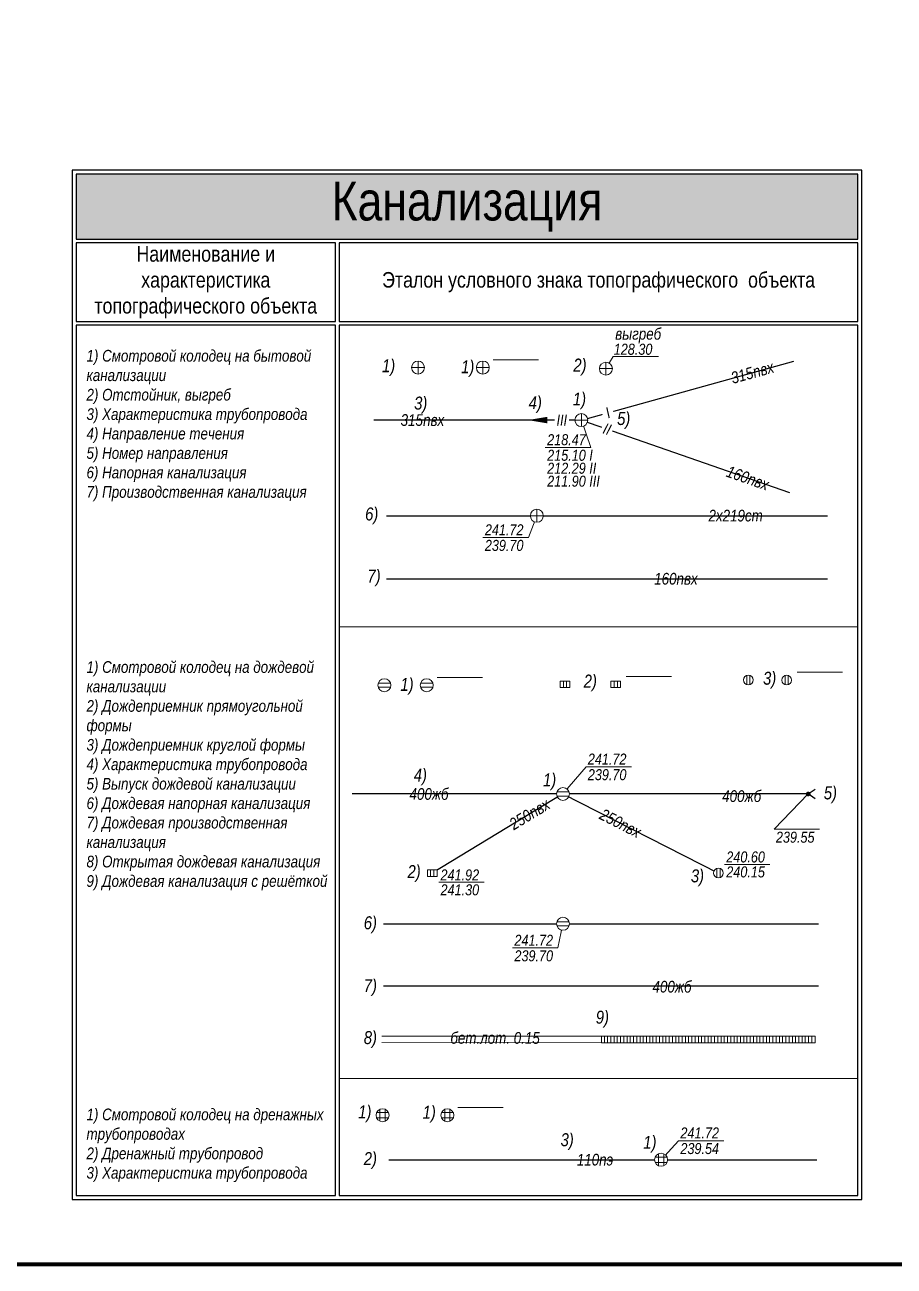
# Model space of a CAD drawing. Header units: metres. Extents: x -331 to 695, y -18 to 691.
# Drawn here: x 61.1 to 128.2, y 306.4 to 402.1 of the extents above; entities that cross this region are included whole.
import ezdxf
from ezdxf.enums import TextEntityAlignment as Align
from ezdxf.lldxf.tags import DXFTag

# ---------------------------------------------------------------- set-up
doc = ezdxf.new("R2010")
doc.units = ezdxf.units.M
doc.linetypes.add('СП_Граница маскировки', pattern=[3, 0, -3])
for name, color, linetype, lineweight, true_color in [('05 Бытовая канализация', 7, 'Continuous', 30, 0x7f1f00), ('06 Ливневая канализация', 7, 'Continuous', 30, 0xa55200), ('07 Дренаж', 7, 'Continuous', 30, 0x7f5f00)]:
    doc.layers.add(name, color=color, linetype=linetype, lineweight=lineweight, true_color=true_color)
doc.styles.add('СП_Д', font='ARIALNI.TTF')
doc.styles.add('СП_Р', font='ARIALN.TTF')
tags = doc.linetypes.add('СП_4.4.1.2', pattern='A,8,-2,3,-1,["К",СП_Д,S=1.8,R=0,X=-0.7,Y=-0.9],-1,3,-2,8,-2', length=30).pattern_tags.tags
tags[10] = DXFTag(74, 10)
tags = doc.linetypes.add('СП_4.4.2', pattern='A,8,-2,2.9,-1.6,["Кн",СП_Д,S=1.8,R=0,X=-1.3,Y=-0.9],-1.6,2.9,-2', length=21).pattern_tags.tags
tags[10] = DXFTag(74, 10)
tags = doc.linetypes.add('СП_4.4.3', pattern='A,8,-2,3,-2.4,["Кпр",СП_Д,S=1.8,R=0,X=-2.2,Y=-0.9],-1.6,3,-2', length=22).pattern_tags.tags
tags[10] = DXFTag(74, 10)
tags = doc.linetypes.add('СП_4.4.4.2', pattern='A,8,-2,3,-1,["Л",СП_Д,S=1.8,R=0,X=-0.7,Y=-0.9],-1,3,-2,8,-2,8,-2', length=40).pattern_tags.tags
tags[10] = DXFTag(74, 10)
tags = doc.linetypes.add('СП_4.4.5', pattern='A,8,-2,2.9,-1.6,["Лн",СП_Д,S=1.8,R=0,X=-1.3,Y=-0.9],-1.6,2.9,-2', length=21).pattern_tags.tags
tags[10] = DXFTag(74, 10)
tags = doc.linetypes.add('СП_4.4.6', pattern='A,8,-2,3,-2.2,["Лпр",СП_Д,S=1.8,R=0,X=-2.2,Y=-0.9],-1.8,3,-2', length=22).pattern_tags.tags
tags[10] = DXFTag(74, 10)
tags = doc.linetypes.add('СП_4.4.7.2', pattern='A,8,-2,2.9,-1.6,["Др",СП_Д,S=1.8,R=0,X=-1.3,Y=-0.9],-1.6,2.9,-2,8,-2', length=31).pattern_tags.tags
tags[10] = DXFTag(74, 10)

# ---------------------------------------------------------------- blocks, each defined once
blk = doc.blocks.new('*U460')
at = {"linetype": 'Continuous', "lineweight": -2}
blk.add_lwpolyline([(-3, 0, 0, 1, 0), (0, 0, 1.6, 1.6, 0)], format="xyseb", dxfattribs=at)
blk = doc.blocks.new('*U259')
at = {"linetype": 'Continuous'}
blk.add_lwpolyline([(1.06, -0.75), (0, 0), (1.06, 0.75)], dxfattribs=at)
blk = doc.blocks.new('*U727')
at = {"color": 0, "linetype": 'Continuous', "lineweight": 15, "style": 'СП_Д'}
blk.add_attdef('d-_001', (-3.46, -0.89), '', height=1.8, dxfattribs=at)
blk = doc.blocks.new('СП_4.1.2.2')
at = {"color": 0, "linetype": 'СП_Граница маскировки', "lineweight": 0, "ltscale": 10}
blk.add_wipeout([(0, -1), (0.5, -0.87), (0.87, -0.5), (1, 0), (0.87, 0.5), (0.5, 0.87), (0, 1), (-0.5, 0.87), (-0.87, 0.5), (-1, 0), (-0.87, -0.5), (-0.5, -0.87)], dxfattribs=at)
at = {"color": 0, "linetype": 'Continuous', "lineweight": -2}
for p, q in [((-1, 0), (1, 0)), ((0, -1), (0, 1))]:
    blk.add_line(p, q, dxfattribs=at)
blk.add_circle((0, 0), 1, dxfattribs=at)
blk = doc.blocks.new('*U731')
at = {"color": 0, "linetype": 'Continuous', "lineweight": -2}
blk.add_line((1.6, 1.2), (8.6, 1.2), dxfattribs=at)
at = {"color": 0, "linetype": 'Continuous', "lineweight": 15, "style": 'СП_Д'}
for tag, p in [('Z', (2, 3.25)), ('Z1', (2, 0.85)), ('Z2', (2, -1.15)), ('Z3', (2, -3.15)), ('Z4', (2, -5.15))]:
    blk.add_attdef(tag, text='', height=1.7, dxfattribs=at).set_placement(p, align=Align.TOP_LEFT)
at = {"color": 0, "linetype": 'Continuous', "lineweight": -2}
blk.add_blockref('СП_4.1.2.2', (0, 0), dxfattribs=at)
blk = doc.blocks.new('СП_4.1.2.3')
at = {"color": 0, "linetype": 'СП_Граница маскировки', "lineweight": 0, "ltscale": 10}
blk.add_wipeout([(0, -1), (0.5, -0.87), (0.87, -0.5), (1, 0), (0.87, 0.5), (0.5, 0.87), (0, 1), (-0.5, 0.87), (-0.87, 0.5), (-1, 0), (-0.87, -0.5), (-0.5, -0.87)], dxfattribs=at)
at = {"color": 0, "linetype": 'Continuous', "lineweight": -2}
for p, q in [((-0.95, 0.32), (0.95, 0.32)), ((-0.95, -0.32), (0.95, -0.32))]:
    blk.add_line(p, q, dxfattribs=at)
blk.add_circle((0, 0), 1, dxfattribs=at)
blk = doc.blocks.new('*U738')
at = {"color": 0, "linetype": 'Continuous', "lineweight": 15}
blk.add_line((1.6, 1.2), (8.6, 1.2), dxfattribs=at)
at = {"color": 0, "linetype": 'Continuous', "lineweight": 15, "style": 'СП_Д'}
for tag, p in [('Z', (2, 3.25)), ('Z1', (2, 0.85)), ('Z2', (2, -1.15)), ('Z3', (2, -3.15)), ('Z4', (2, -5.15))]:
    blk.add_attdef(tag, text='', height=1.7, dxfattribs=at).set_placement(p, align=Align.TOP_LEFT)
at = {"color": 0, "linetype": 'Continuous', "lineweight": -2}
blk.add_blockref('СП_4.1.2.3', (0, 0), dxfattribs=at)
blk = doc.blocks.new('СП_4.2.2')
at = {"color": 0, "linetype": 'СП_Граница маскировки', "lineweight": 0, "ltscale": 10}
blk.add_wipeout([(0, -0.75), (0.37, -0.65), (0.65, -0.38), (0.75, 0), (0.65, 0.37), (0.37, 0.65), (0, 0.75), (-0.38, 0.65), (-0.65, 0.37), (-0.75, 0), (-0.65, -0.38), (-0.38, -0.65)], dxfattribs=at)
at = {"color": 0, "linetype": 'Continuous', "lineweight": -2}
for points in [[(-0.25, -0.71), (-0.25, 0.71)], [(0.25, -0.71), (0.25, 0.71)]]:
    blk.add_lwpolyline(points, dxfattribs=at)
blk.add_circle((0, 0), 0.75, dxfattribs=at)
blk = doc.blocks.new('*U742')
at = {"color": 0, "linetype": 'Continuous', "lineweight": 15}
blk.add_line((1.6, 1.2), (8.6, 1.2), dxfattribs=at)
at = {"color": 0, "linetype": 'Continuous', "lineweight": 15, "style": 'СП_Д'}
for tag, p in [('Z', (2, 3.2)), ('Z1', (2, 0.9))]:
    blk.add_attdef(tag, text='', height=1.7, dxfattribs=at).set_placement(p, align=Align.TOP_LEFT)
at = {"color": 0, "linetype": 'Continuous', "lineweight": -2, "ltscale": 0.5}
blk.add_blockref('СП_4.2.2', (0, 0), dxfattribs=at)
blk = doc.blocks.new('СП_4.1.2.4')
at = {"color": 0, "linetype": 'СП_Граница маскировки', "lineweight": 0, "ltscale": 10}
blk.add_wipeout([(0, -1), (0.5, -0.87), (0.87, -0.5), (1, 0), (0.87, 0.5), (0.5, 0.87), (0, 1), (-0.5, 0.87), (-0.87, 0.5), (-1, 0), (-0.87, -0.5), (-0.5, -0.87)], dxfattribs=at)
at = {"color": 0, "linetype": 'Continuous', "lineweight": -2}
for points in [[(-0.92, 0.4), (0.92, 0.4)], [(-0.4, 0.92), (-0.4, -0.92)], [(0.4, 0.92), (0.4, -0.92)], [(-0.92, -0.4), (0.92, -0.4)]]:
    blk.add_lwpolyline(points, dxfattribs=at)
blk.add_circle((0, 0), 1, dxfattribs=at)
blk = doc.blocks.new('*U735')
at = {"color": 0, "linetype": 'Continuous', "lineweight": 15}
blk.add_line((1.6, 1.2), (8.6, 1.2), dxfattribs=at)
at = {"color": 0, "linetype": 'Continuous', "lineweight": 15, "style": 'СП_Д'}
for tag, p in [('Z', (2, 3.25)), ('Z1', (2, 0.85)), ('Z2', (2, -1.15)), ('Z3', (2, -3.15)), ('Z4', (2, -5.15))]:
    blk.add_attdef(tag, text='', height=1.7, dxfattribs=at).set_placement(p, align=Align.TOP_LEFT)
at = {"color": 0, "linetype": 'Continuous', "lineweight": -2}
blk.add_blockref('СП_4.1.2.4', (0, 0), dxfattribs=at)
blk = doc.blocks.new('СП_Точка')
at = {"linetype": 'Continuous', "lineweight": -2}
h = blk.add_hatch(color=0, dxfattribs=at)
h.dxf.hatch_style = 1
h.paths.add_polyline_path([(-0.15, 0, 1), (0.15, 0, 1)])
at = {"color": 0, "linetype": 'Continuous', "lineweight": 0}
blk.add_circle((0, 0), 0.15, dxfattribs=at)
blk = doc.blocks.new('*U745')
at = {"color": 7, "linetype": 'Continuous', "lineweight": 15}
for p, q in [((0, 0), (-5.26, -5.41)), ((-5.26, -5.41), (1.74, -5.41))]:
    blk.add_line(p, q, dxfattribs=at)
at = {"color": 7, "linetype": 'Continuous', "lineweight": -2, "xscale": 2, "yscale": 2, "zscale": 2}
blk.add_blockref('СП_Точка', (0, 0), dxfattribs=at)
at = {"color": 0, "linetype": 'Continuous', "lineweight": 15, "style": 'СП_Д'}
for tag, p in [('Z', (-4.86, -5.81)), ('Z1', (-4.86, -7.81))]:
    blk.add_attdef(tag, text='', height=1.7, dxfattribs=at).set_placement(p, align=Align.TOP_LEFT)
blk = doc.blocks.new('*U743')
at = {"color": 0, "linetype": 'Continuous', "lineweight": 15, "style": 'СП_Д'}
for tag, p in [('Z', (2, 3.2)), ('Z1', (2, 0.9)), ('Z2', (2, -1.1))]:
    blk.add_attdef(tag, text='', height=1.7, dxfattribs=at).set_placement(p, align=Align.TOP_LEFT)
at = {"color": 0, "linetype": 'СП_Граница маскировки', "lineweight": 0, "ltscale": 10}
blk.add_wipeout([(-0.75, -0.5), (0.75, -0.5), (0.75, 0.5), (-0.75, 0.5)], dxfattribs=at)
at = {"color": 0, "linetype": 'Continuous', "lineweight": 15}
blk.add_line((1.6, 1.2), (8.6, 1.2), dxfattribs=at)
at = {"color": 0, "linetype": 'Continuous', "lineweight": -2}
blk.add_lwpolyline([(-0.75, -0.5), (0.75, -0.5), (0.75, 0.5), (-0.75, 0.5)], close=True, dxfattribs=at)
for points in [[(-0.25, -0.5), (-0.25, 0.5)], [(0.25, -0.5), (0.25, 0.5)]]:
    blk.add_lwpolyline(points, dxfattribs=at)
blk = doc.blocks.new('СП_4.2.1.1')
at = {"color": 0, "linetype": 'СП_Граница маскировки', "lineweight": 0, "ltscale": 10}
blk.add_wipeout([(-0.75, -0.5), (0.75, -0.5), (0.75, 0.5), (-0.75, 0.5)], dxfattribs=at)
at = {"color": 0, "linetype": 'Continuous', "lineweight": -2}
blk.add_lwpolyline([(-0.75, -0.5), (0.75, -0.5), (0.75, 0.5), (-0.75, 0.5)], close=True, dxfattribs=at)
for points in [[(-0.25, -0.5), (-0.25, 0.5)], [(0.25, -0.5), (0.25, 0.5)]]:
    blk.add_lwpolyline(points, dxfattribs=at)
blk = doc.blocks.new('*U525')
at = {"color": 0, "linetype": 'СП_Граница маскировки', "lineweight": 0, "ltscale": 10}
blk.add_wipeout([(-32.17, -0.5), (0.75, -0.5), (0.75, 0.5), (-32.17, 0.5)], dxfattribs=at)
at = {"color": 0, "linetype": 'Continuous', "lineweight": -2}
blk.add_lwpolyline([(-32.17, -0.5), (0.75, -0.5), (0.75, 0.5), (-32.17, 0.5)], close=True, dxfattribs=at)
for points in [[(-31.75, -0.5), (-31.75, 0.5)], [(-31.25, -0.5), (-31.25, 0.5)], [(-30.75, -0.5), (-30.75, 0.5)], [(-30.25, -0.5), (-30.25, 0.5)], [(-29.75, -0.5), (-29.75, 0.5)], [(-29.25, -0.5), (-29.25, 0.5)], [(-28.75, -0.5), (-28.75, 0.5)], [(-28.25, -0.5), (-28.25, 0.5)], [(-27.75, -0.5), (-27.75, 0.5)], [(-27.25, -0.5), (-27.25, 0.5)], [(-26.75, -0.5), (-26.75, 0.5)], [(-26.25, -0.5), (-26.25, 0.5)], [(-25.75, -0.5), (-25.75, 0.5)], [(-25.25, -0.5), (-25.25, 0.5)], [(-24.75, -0.5), (-24.75, 0.5)], [(-24.25, -0.5), (-24.25, 0.5)], [(-23.75, -0.5), (-23.75, 0.5)], [(-23.25, -0.5), (-23.25, 0.5)], [(-22.75, -0.5), (-22.75, 0.5)], [(-22.25, -0.5), (-22.25, 0.5)], [(-21.75, -0.5), (-21.75, 0.5)], [(-21.25, -0.5), (-21.25, 0.5)], [(-20.75, -0.5), (-20.75, 0.5)], [(-20.25, -0.5), (-20.25, 0.5)], [(-19.75, -0.5), (-19.75, 0.5)], [(-19.25, -0.5), (-19.25, 0.5)], [(-18.75, -0.5), (-18.75, 0.5)], [(-18.25, -0.5), (-18.25, 0.5)], [(-17.75, -0.5), (-17.75, 0.5)], [(-17.25, -0.5), (-17.25, 0.5)], [(-16.75, -0.5), (-16.75, 0.5)], [(-16.25, -0.5), (-16.25, 0.5)], [(-15.75, -0.5), (-15.75, 0.5)], [(-15.25, -0.5), (-15.25, 0.5)], [(-14.75, -0.5), (-14.75, 0.5)], [(-14.25, -0.5), (-14.25, 0.5)], [(-13.75, -0.5), (-13.75, 0.5)], [(-13.25, -0.5), (-13.25, 0.5)], [(-12.75, -0.5), (-12.75, 0.5)], [(-12.25, -0.5), (-12.25, 0.5)], [(-11.75, -0.5), (-11.75, 0.5)], [(-11.25, -0.5), (-11.25, 0.5)], [(-10.75, -0.5), (-10.75, 0.5)], [(-10.25, -0.5), (-10.25, 0.5)], [(-9.75, -0.5), (-9.75, 0.5)], [(-9.25, -0.5), (-9.25, 0.5)], [(-8.75, -0.5), (-8.75, 0.5)], [(-8.25, -0.5), (-8.25, 0.5)], [(-7.75, -0.5), (-7.75, 0.5)], [(-7.25, -0.5), (-7.25, 0.5)], [(-6.75, -0.5), (-6.75, 0.5)], [(-6.25, -0.5), (-6.25, 0.5)], [(-5.75, -0.5), (-5.75, 0.5)], [(-5.25, -0.5), (-5.25, 0.5)], [(-4.75, -0.5), (-4.75, 0.5)], [(-4.25, -0.5), (-4.25, 0.5)], [(-3.75, -0.5), (-3.75, 0.5)], [(-3.25, -0.5), (-3.25, 0.5)], [(-2.75, -0.5), (-2.75, 0.5)], [(-2.25, -0.5), (-2.25, 0.5)], [(-1.75, -0.5), (-1.75, 0.5)], [(-1.25, -0.5), (-1.25, 0.5)], [(-0.75, -0.5), (-0.75, 0.5)], [(-0.25, -0.5), (-0.25, 0.5)], [(0.25, -0.5), (0.25, 0.5)]]:
    blk.add_lwpolyline(points, dxfattribs=at)
blk = doc.blocks.new('*U732')
at = {"color": 0, "linetype": 'Continuous', "lineweight": -2}
for p in [(0, 0), (-5.56, -4.21)]:
    blk.add_line(p, (1.44, -4.21), dxfattribs=at)
at = {"color": 0, "linetype": 'Continuous', "lineweight": 15, "style": 'СП_Д'}
for tag, p in [('Z', (-5.16, -2.16)), ('Z1', (-5.16, -4.56)), ('Z2', (-5.16, -6.56)), ('Z3', (-5.16, -8.56)), ('Z4', (-5.16, -10.56))]:
    blk.add_attdef(tag, text='', height=1.7, dxfattribs=at).set_placement(p, align=Align.TOP_LEFT)
at = {"color": 0, "linetype": 'Continuous', "lineweight": -2}
blk.add_blockref('СП_4.1.2.2', (0, 0), dxfattribs=at)
blk = doc.blocks.new('*U733')
at = {"color": 0, "linetype": 'Continuous', "lineweight": -2}
for p in [(0, 0), (-8.31, -3.36)]:
    blk.add_line(p, (-1.31, -3.36), dxfattribs=at)
at = {"color": 0, "linetype": 'Continuous', "lineweight": 15, "style": 'СП_Д'}
for tag, p in [('Z', (-7.91, -1.31)), ('Z1', (-7.91, -3.71)), ('Z2', (-7.91, -5.71)), ('Z3', (-7.91, -7.71)), ('Z4', (-7.91, -9.71))]:
    blk.add_attdef(tag, text='', height=1.7, dxfattribs=at).set_placement(p, align=Align.TOP_LEFT)
at = {"color": 0, "linetype": 'Continuous', "lineweight": -2}
blk.add_blockref('СП_4.1.2.2', (0, 0), dxfattribs=at)
blk = doc.blocks.new('*U744')
at = {"color": 0, "linetype": 'Continuous', "lineweight": 15, "style": 'СП_Д'}
for tag, p in [('Z1', (1.4, -1.72)), ('Z2', (1.4, -3.72))]:
    blk.add_attdef(tag, text='', height=1.7, dxfattribs=at).set_placement(p, align=Align.TOP_LEFT)
at = {"color": 0, "linetype": 'СП_Граница маскировки', "lineweight": 0, "ltscale": 10}
blk.add_wipeout([(-0.75, -0.5), (0.75, -0.5), (0.75, 0.5), (-0.75, 0.5)], dxfattribs=at)
at = {"color": 0, "linetype": 'Continuous', "lineweight": 15}
blk.add_line((1, -1.42), (8, -1.42), dxfattribs=at)
at = {"color": 0, "linetype": 'Continuous', "lineweight": -2}
blk.add_lwpolyline([(-0.75, -0.5), (0.75, -0.5), (0.75, 0.5), (-0.75, 0.5)], close=True, dxfattribs=at)
for points in [[(-0.25, -0.5), (-0.25, 0.5)], [(0.25, -0.5), (0.25, 0.5)]]:
    blk.add_lwpolyline(points, dxfattribs=at)
at = {"color": 0, "linetype": 'Continuous', "lineweight": 15, "style": 'СП_Д'}
blk.add_attdef('Z', text='', height=1.7, dxfattribs=at).set_placement((1.4, 0.58), align=Align.TOP_LEFT)
blk = doc.blocks.new('*U741')
at = {"color": 0, "linetype": 'Continuous', "lineweight": 15}
blk.add_line((0.92, 1.34), (7.92, 1.34), dxfattribs=at)
at = {"color": 0, "linetype": 'Continuous', "lineweight": 15, "style": 'СП_Д'}
for tag, p in [('Z', (1.32, 3.34)), ('Z1', (1.32, 1.04))]:
    blk.add_attdef(tag, text='', height=1.7, dxfattribs=at).set_placement(p, align=Align.TOP_LEFT)
at = {"color": 0, "linetype": 'Continuous', "lineweight": -2, "ltscale": 0.5}
blk.add_blockref('СП_4.2.2', (0, 0), dxfattribs=at)
blk = doc.blocks.new('*U739')
at = {"color": 0, "linetype": 'Continuous', "lineweight": 15}
for p, q in [((0, 0), (3.55, 4.19)), ((3.55, 4.19), (10.55, 4.19))]:
    blk.add_line(p, q, dxfattribs=at)
at = {"color": 0, "linetype": 'Continuous', "lineweight": 15, "style": 'СП_Д'}
for tag, p in [('Z', (3.95, 6.24)), ('Z1', (3.95, 3.84)), ('Z2', (3.95, 1.84)), ('Z3', (3.95, -0.16)), ('Z4', (3.95, -2.16))]:
    blk.add_attdef(tag, text='', height=1.7, dxfattribs=at).set_placement(p, align=Align.TOP_LEFT)
at = {"color": 0, "linetype": 'Continuous', "lineweight": -2}
blk.add_blockref('СП_4.1.2.3', (0, 0), dxfattribs=at)
blk = doc.blocks.new('*U740')
at = {"color": 0, "linetype": 'Continuous', "lineweight": 15}
for p in [(0, 0), (-7.78, -3.73)]:
    blk.add_line(p, (-0.78, -3.73), dxfattribs=at)
at = {"color": 0, "linetype": 'Continuous', "lineweight": 15, "style": 'СП_Д'}
for tag, p in [('Z', (-7.38, -1.68)), ('Z1', (-7.38, -4.08)), ('Z2', (-7.38, -6.08)), ('Z3', (-7.38, -8.08)), ('Z4', (-7.38, -10.08))]:
    blk.add_attdef(tag, text='', height=1.7, dxfattribs=at).set_placement(p, align=Align.TOP_LEFT)
at = {"color": 0, "linetype": 'Continuous', "lineweight": -2}
blk.add_blockref('СП_4.1.2.3', (0, 0), dxfattribs=at)
blk = doc.blocks.new('*U737')
at = {"color": 0, "linetype": 'Continuous', "lineweight": 15}
for p, q in [((0, 0), (2.69, 2.94)), ((2.69, 2.94), (9.69, 2.94))]:
    blk.add_line(p, q, dxfattribs=at)
at = {"color": 0, "linetype": 'Continuous', "lineweight": 15, "style": 'СП_Д'}
for tag, p in [('Z', (3.09, 4.99)), ('Z1', (3.09, 2.59)), ('Z2', (3.09, 0.59)), ('Z3', (3.09, -1.41)), ('Z4', (3.09, -3.41))]:
    blk.add_attdef(tag, text='', height=1.7, dxfattribs=at).set_placement(p, align=Align.TOP_LEFT)
at = {"color": 0, "linetype": 'Continuous', "lineweight": -2}
blk.add_blockref('СП_4.1.2.4', (0, 0), dxfattribs=at)
blk = doc.blocks.new('*U734')
at = {"color": 0, "linetype": 'Continuous', "lineweight": 20}
blk.add_line((0, 0), (1.1, 1.85), dxfattribs=at)
at = {"color": 0, "linetype": 'Continuous', "lineweight": 15}
blk.add_line((1.1, 1.85), (8.1, 1.85), dxfattribs=at)
at = {"color": 0, "linetype": 'Continuous', "lineweight": 15, "style": 'СП_Д'}
for tag, height, p in [('Z', 1.8, (1.5, 6.3)), ('Z1', 1.7, (1.5, 3.85))]:
    blk.add_attdef(tag, text='', height=height, dxfattribs=at).set_placement(p, align=Align.TOP_LEFT)
at = {"layer": '05 Бытовая канализация', "color": 7, "linetype": 'Continuous', "lineweight": -2, "ltscale": 0.5}
blk.add_blockref('СП_4.1.2.2', (0, 0), dxfattribs=at)
blk = doc.blocks.new('*U728')
at = {"color": 0, "linetype": 'Continuous', "lineweight": 15, "style": 'СП_Д'}
blk.add_attdef('d-_001', (-3.46, -0.89), '', height=1.8, dxfattribs=at)

msp = doc.modelspace()

# ---------------------------------------------------------------- hatches: boundary and pattern name
at = {"ltscale": 0.5, "true_color": 0xffe7c2}
h = msp.add_hatch(color=254, dxfattribs=at)
h.dxf.hatch_style = 1
h.paths.add_polyline_path([(65.1, 385.568), (125.4, 385.568), (125.4, 390.568), (65.1, 390.568)])

# ---------------------------------------------------------------- linework, layer by layer
at = {"color": 0, "linetype": 'Continuous', "ltscale": 0.5}
msp.add_lwpolyline([(64.8, 311.502), (125.7, 311.502), (125.7, 390.868), (64.8, 390.868)], close=True, dxfattribs=at)
at = {"ltscale": 0.5}
for points in [[(65.1, 385.568), (125.4, 385.568), (125.4, 390.568), (65.1, 390.568)], [(65.1, 379.216), (85.1, 379.216), (85.1, 385.268), (65.1, 385.268)], [(85.4, 379.216), (125.4, 379.216), (125.4, 385.268), (85.4, 385.268)], [(65.1, 311.802), (85.1, 311.802), (85.1, 378.916), (65.1, 378.916)], [(85.4, 311.802), (125.4, 311.802), (125.4, 378.916), (85.4, 378.916)]]:
    msp.add_lwpolyline(points, close=True, dxfattribs=at)
at = {"color": 253, "lineweight": 20, "ltscale": 0.5}
for points in [[(125.4, 355.671), (85.4, 355.671)], [(125.4, 320.833), (85.4, 320.833)]]:
    msp.add_lwpolyline(points, dxfattribs=at)
at = {"layer": '05 Бытовая канализация', "linetype": 'СП_4.4.1.2', "ltscale": 0.5}
for points in [[(104.07, 371.605), (120.448, 376.16)], [(104.07, 371.605), (88.07, 371.605)], [(104.07, 371.605), (120.125, 366.016)]]:
    msp.add_lwpolyline(points, dxfattribs=at)
at = {"layer": '05 Бытовая канализация', "linetype": 'СП_4.4.2', "ltscale": 0.5}
msp.add_lwpolyline([(89.052, 364.227), (100.638, 364.227), (123.052, 364.227)], dxfattribs=at)
at = {"layer": '05 Бытовая канализация', "linetype": 'СП_4.4.3', "ltscale": 0.5}
msp.add_lwpolyline([(89.052, 359.364), (123.052, 359.364)], dxfattribs=at)
at = {"layer": '06 Ливневая канализация', "linetype": 'CONTINUOUS', "lineweight": 20}
for p, q in [((88.693, 324.1), (105.635, 324.087)), ((88.693, 323.6), (105.635, 323.587))]:
    msp.add_line(p, q, dxfattribs=at)
at = {"layer": '06 Ливневая канализация', "linetype": 'СП_4.4.4.2', "ltscale": 0.5, "flags": 128}
msp.add_lwpolyline([(121.565, 342.769), (102.655, 342.769), (86.392, 342.769)], dxfattribs=at)
at = {"layer": '06 Ливневая канализация', "linetype": 'СП_4.4.4.2', "ltscale": 0.5}
for points in [[(102.655, 342.769), (92.567, 336.668)], [(102.655, 342.769), (114.647, 336.668)]]:
    msp.add_lwpolyline(points, dxfattribs=at)
at = {"layer": '06 Ливневая канализация', "linetype": 'СП_4.4.5', "ltscale": 0.5}
msp.add_lwpolyline([(88.816, 332.757), (102.654, 332.757), (122.358, 332.757)], dxfattribs=at)
at = {"layer": '06 Ливневая канализация', "linetype": 'СП_4.4.6', "ltscale": 0.5}
msp.add_lwpolyline([(88.816, 327.982), (122.358, 327.982)], dxfattribs=at)
at = {"layer": '07 Дренаж', "linetype": 'СП_4.4.7.2', "ltscale": 0.5}
msp.add_lwpolyline([(89.223, 314.559), (110.223, 314.559), (122.223, 314.559)], dxfattribs=at)

# ---------------------------------------------------------------- block references
at = {"layer": '05 Бытовая канализация', "color": 0, "linetype": 'Continuous', "lineweight": 20}
ref = msp.add_blockref('*U727', (117.305, 375.286), dxfattribs=dict(at, xscale=0.4999999999999999, yscale=0.4999999999999999, zscale=0.4999999999999999, rotation=15.54391614190524))
ref.add_attrib('d-_001', '315', (115.757, 374.395), dxfattribs={"layer": '0', "color": 0, "linetype": 'Continuous', "lineweight": 15, "height": 0.9, "rotation": 15.54392, "style": 'СП_Д'})
ref.add_attrib('d-_002', 'пвх', (117.43, 374.861), dxfattribs={"layer": '0', "color": 0, "linetype": 'Continuous', "lineweight": 15, "height": 0.9, "rotation": 15.54392, "style": 'СП_Д'})
ref = msp.add_blockref('*U727', (91.859, 371.605), dxfattribs=dict(at, xscale=0.5, yscale=0.5, zscale=0.5, rotation=7.908508715786586e-05))
ref.add_attrib('d-_001', '315', (90.129, 371.161), dxfattribs={"layer": '0', "color": 0, "linetype": 'Continuous', "lineweight": 15, "height": 0.9, "rotation": 0.00008, "style": 'СП_Д'})
ref.add_attrib('d-_002', 'пвх', (91.866, 371.161), dxfattribs={"layer": '0', "color": 0, "linetype": 'Continuous', "lineweight": 15, "height": 0.9, "rotation": 0.00008, "style": 'СП_Д'})
at = {"layer": '05 Бытовая канализация', "color": 0, "linetype": 'Continuous', "lineweight": 20, "xscale": 0.4999999999999999, "yscale": 0.4999999999999999, "zscale": 0.4999999999999999}
msp.add_blockref('*U460', (101.442, 371.605), dxfattribs=at)
at = {"layer": '05 Бытовая канализация', "color": 0, "linetype": 'Continuous', "lineweight": 20}
ref = msp.add_blockref('*U727', (116.997, 367.105), dxfattribs=dict(at, xscale=0.5, yscale=0.5, zscale=0.5, rotation=340.8070788088944))
ref.add_attrib('d-_001', '160', (115.176, 367.269), dxfattribs={"layer": '0', "color": 0, "linetype": 'Continuous', "lineweight": 15, "height": 0.9, "rotation": 340.80708, "style": 'СП_Д'})
ref.add_attrib('d-_002', 'пвх', (116.809, 366.7), dxfattribs={"layer": '0', "color": 0, "linetype": 'Continuous', "lineweight": 15, "height": 0.9, "rotation": 340.80708, "style": 'СП_Д'})
ref = msp.add_blockref('*U727', (116.06, 364.227), dxfattribs=dict(at, xscale=0.4999999999999999, yscale=0.4999999999999999, zscale=0.4999999999999999))
ref.add_attrib('d-_001', '2х219ст', (113.881, 363.789), dxfattribs={"layer": '0', "color": 0, "linetype": 'Continuous', "lineweight": 15, "height": 0.9, "style": 'СП_Д'})
ref = msp.add_blockref('*U727', (111.467, 359.364), dxfattribs=dict(at, xscale=0.4999999999999999, yscale=0.4999999999999999, zscale=0.4999999999999999))
ref.add_attrib('d-_001', '160пвх', (109.693, 358.92), dxfattribs={"layer": '0', "color": 0, "linetype": 'Continuous', "lineweight": 15, "height": 0.9, "style": 'СП_Д'})
ref = msp.add_blockref('*U728', (107.132, 340.492), dxfattribs=dict(at, xscale=0.5, yscale=0.5, zscale=0.5, rotation=333.0350305698648))
ref.add_attrib('d-_001', '250', (105.39, 340.88), dxfattribs={"layer": '0', "color": 0, "linetype": 'Continuous', "lineweight": 15, "height": 0.9, "rotation": 333.03503, "style": 'СП_Д'})
ref.add_attrib('d-_002', 'пвх', (106.932, 340.095), dxfattribs={"layer": '0', "color": 0, "linetype": 'Continuous', "lineweight": 15, "height": 0.9, "rotation": 333.03503, "style": 'СП_Д'})
at = {"layer": '06 Ливневая канализация', "color": 0, "linetype": 'Continuous', "lineweight": 20}
ref = msp.add_blockref('*U727', (92.36, 342.769), dxfattribs=dict(at, xscale=0.4999999999999999, yscale=0.4999999999999999, zscale=0.4999999999999999))
ref.add_attrib('d-_001', '400жб', (90.819, 342.319), dxfattribs={"layer": '0', "color": 0, "linetype": 'Continuous', "lineweight": 15, "height": 0.9, "style": 'СП_Д'})
ref = msp.add_blockref('*U727', (116.476, 342.605), dxfattribs=dict(at, xscale=0.4999999999999999, yscale=0.4999999999999999, zscale=0.4999999999999999))
ref.add_attrib('d-_001', '400жб', (114.935, 342.155), dxfattribs={"layer": '0', "color": 0, "linetype": 'Continuous', "lineweight": 15, "height": 0.9, "style": 'СП_Д'})
ref = msp.add_blockref('*U745', (121.565, 342.769), dxfattribs=dict(at, xscale=0.5, yscale=0.5, zscale=0.5))
ref.add_attrib('Z_001', '239.55', (119.077, 339.013), dxfattribs={"layer": '0', "color": 0, "linetype": 'Continuous', "lineweight": 15, "height": 0.85, "style": 'СП_Д'})
at = {"layer": '06 Ливневая канализация', "color": 0, "linetype": 'Continuous', "lineweight": 20, "ltscale": 0.5, "xscale": 0.5, "yscale": 0.5, "zscale": 0.5}
msp.add_blockref('*U259', (121.565, 342.769), dxfattribs=at)
at = {"layer": '06 Ливневая канализация', "color": 0, "linetype": 'Continuous', "lineweight": 20}
ref = msp.add_blockref('*U727', (100.121, 341.236), dxfattribs=dict(at, xscale=0.4999999999999998, yscale=0.4999999999999998, zscale=0.4999999999999998, rotation=31.16646001148568))
ref.add_attrib('d-_001', '250', (98.871, 339.962), dxfattribs={"layer": '0', "color": 0, "linetype": 'Continuous', "lineweight": 15, "height": 0.9, "rotation": 31.16646, "style": 'СП_Д'})
ref.add_attrib('d-_002', 'пвх', (100.352, 340.858), dxfattribs={"layer": '0', "color": 0, "linetype": 'Continuous', "lineweight": 15, "height": 0.9, "rotation": 31.16646, "style": 'СП_Д'})
ref = msp.add_blockref('*U727', (111.101, 327.907), dxfattribs=dict(at, xscale=0.4999999999999999, yscale=0.4999999999999999, zscale=0.4999999999999999))
ref.add_attrib('d-_001', '400жб', (109.56, 327.457), dxfattribs={"layer": '0', "color": 0, "linetype": 'Continuous', "lineweight": 15, "height": 0.9, "style": 'СП_Д'})
ref = msp.add_blockref('*U727', (97.446, 323.956), dxfattribs=dict(at, xscale=0.4999999999999999, yscale=0.4999999999999999, zscale=0.4999999999999999, rotation=359.9585745133925))
ref.add_attrib('d-_001', 'бет', (93.97, 323.509), dxfattribs={"layer": '0', "color": 0, "linetype": 'Continuous', "lineweight": 15, "height": 0.9, "rotation": 359.95857, "style": 'СП_Д'})
ref.add_attrib('d-_002', '.', (95.982, 323.507), dxfattribs={"layer": '0', "color": 0, "linetype": 'Continuous', "lineweight": 15, "height": 0.9, "rotation": 359.95857, "style": 'СП_Д'})
ref.add_attrib('d-_003', 'лот', (96.269, 323.507), dxfattribs={"layer": '0', "color": 0, "linetype": 'Continuous', "lineweight": 15, "height": 0.9, "rotation": 359.95857, "style": 'СП_Д'})
ref.add_attrib('d-_004', '. 0.15', (98.283, 323.506), dxfattribs={"layer": '0', "color": 0, "linetype": 'Continuous', "lineweight": 15, "height": 0.9, "rotation": 359.95857, "style": 'СП_Д'})
at = {"layer": '07 Дренаж', "color": 0, "linetype": 'Continuous', "lineweight": 20}
ref = msp.add_blockref('*U727', (105.191, 314.559), dxfattribs=dict(at, xscale=0.4999999999999999, yscale=0.4999999999999999, zscale=0.4999999999999999))
ref.add_attrib('d-_001', '110пэ', (103.724, 314.116), dxfattribs={"layer": '0', "color": 0, "linetype": 'Continuous', "lineweight": 15, "height": 0.9, "style": 'СП_Д'})

# ---------------------------------------------------------------- texts
at = {"color": 7, "lineweight": 13}
for s, insert, char_height, width, attachment_point, style in [('Канализация', (95.25, 388.068), 3, 60.3, 5, 'СП_Р'), ('Наименование и характеристика топографического объекта', (75.1, 382.242), 1.2, 20, 5, 'СП_Р'), ('Эталон условного знака топографического  объекта ', (105.4, 382.242), 1.2, 40, 5, 'СП_Р'), ('1) Смотровой колодец на бытовой канализации\\P2) Отстойник, выгреб \\P3) Характеристика трубопровода\\P4) Направление течения\\P5) Номер направления\\P6) Напорная канализация\\P7) Производственная канализация\\P\\P\\P\\P\\P\\P\\P\\P\\P1) Смотровой колодец на дождевой канализации\\P2) Дождеприемник прямоугольной формы\\P3) Дождеприемник круглой формы\\P4) Характеристика трубопровода\\P5) Выпуск дождевой канализации\\P6) Дождевая напорная канализация \\P7) Дождевая производственная канализация\\P8) Открытая дождевая канализация\\P9) Дождевая канализация с решёткой \\P\\P\\P\\P\\P\\P\\P\\P\\P\\P\\P\\P1) Смотровой колодец на дренажных трубопроводах\\P2) Дренажный трубопровод\\P3) Характеристика трубопровода', (65.903, 377.016), 0.9, 19.01215, 1, 'СП_Д')]:
    msp.add_mtext(s, dxfattribs=dict(at, insert=insert, char_height=char_height, width=width, attachment_point=attachment_point, style=style))
at = {"color": 212, "lineweight": 13, "true_color": 0xe000e0, "char_height": 1, "width": 1, "attachment_point": 5, "style": 'СП_Д'}
for s, insert in [('1)', (89.203, 375.647)), ('2)', (103.964, 375.695)), ('3)', (91.682, 372.764)), ('4)', (100.517, 372.799)), ('1)', (103.926, 373.082)), ('5)', (107.338, 371.575)), ('6)', (87.902, 364.215)), ('7)', (88.081, 359.424)), ('1)', (90.622, 351.07)), ('2)', (104.763, 351.325)), ('3)', (118.596, 351.548)), ('4)', (91.653, 344.076)), ('1)', (101.622, 343.71)), ('5)', (123.281, 342.705)), ('2)', (91.171, 336.635)), ('3)', (113.026, 336.304)), ('6)', (87.797, 332.685)), ('7)', (87.797, 327.835)), ('9)', (105.694, 325.405)), ('8)', (87.797, 323.832)), ('3)', (102.977, 315.954)), ('1)', (109.357, 315.754)), ('2)', (87.797, 314.498))]:
    msp.add_mtext(s, dxfattribs=dict(at, insert=insert))

# ---------------------------------------------------------------- next in the draw order: block references
at = {"layer": '05 Бытовая канализация', "color": 0, "linetype": 'Continuous', "lineweight": 20, "ltscale": 0.5, "xscale": 0.5, "yscale": 0.5, "zscale": 0.5}
for name, p in [('*U731', (96.473, 375.657)), ('СП_4.1.2.2', (91.473, 375.657))]:
    msp.add_blockref(name, p, dxfattribs=at)
at = {"layer": '06 Ливневая канализация', "color": 0, "linetype": 'Continuous', "lineweight": 20, "ltscale": 0.5, "xscale": 0.5, "yscale": 0.5, "zscale": 0.5}
for name, p in [('СП_4.1.2.3', (88.88, 351.156)), ('*U738', (92.142, 351.156)), ('*U743', (106.726, 351.233)), ('СП_4.2.2', (116.95, 351.561)), ('*U742', (119.908, 351.552))]:
    msp.add_blockref(name, p, dxfattribs=at)
at = {"layer": '07 Дренаж', "color": 0, "linetype": 'Continuous', "lineweight": 20, "ltscale": 0.5, "xscale": 0.5, "yscale": 0.5, "zscale": 0.5}
for name, p in [('СП_4.1.2.4', (88.737, 317.992)), ('*U735', (93.737, 317.992))]:
    msp.add_blockref(name, p, dxfattribs=at)

# ---------------------------------------------------------------- next in the draw order: linework, layer by layer
at = {"color": 252, "linetype": 'Continuous', "lineweight": 15, "ltscale": 0.5, "const_width": 0.3}
msp.add_lwpolyline([(-4.1, 691.186), (524.1, 691.186, -0.414214), (526.1, 689.186), (526.1, 308.502, -0.414214), (524.1, 306.502), (-4.1, 306.502, -0.414214), (-6.1, 308.502), (-6.1, 689.186, -0.414214)], format="xyb", close=True, dxfattribs=at)

# ---------------------------------------------------------------- next in the draw order: texts
at = {"color": 212, "lineweight": 13, "true_color": 0xe000e0, "char_height": 1, "width": 1, "attachment_point": 5, "style": 'СП_Д'}
for insert in [(95.306, 375.569), (87.371, 318.108), (92.337, 318.076)]:
    msp.add_mtext('1)', dxfattribs=dict(at, insert=insert))

# ---------------------------------------------------------------- next in the draw order: block references
at = {"layer": '05 Бытовая канализация', "color": 0, "linetype": 'Continuous', "lineweight": 20}
ref = msp.add_blockref('*U734', (105.964, 375.573), dxfattribs=dict(at, xscale=0.5, yscale=0.5, zscale=0.5))
ref.add_attrib('Z_001', 'выгреб', (106.684, 377.808), dxfattribs={"layer": '0', "color": 0, "linetype": 'Continuous', "lineweight": 15, "height": 0.9, "style": 'СП_Д'})
ref.add_attrib('Z1_001', '128.30', (106.57, 376.645), dxfattribs={"layer": '0', "color": 0, "linetype": 'Continuous', "lineweight": 15, "height": 0.85, "style": 'СП_Д'})
at = {"layer": '05 Бытовая канализация', "color": 0, "linetype": 'Continuous', "lineweight": 20, "ltscale": 0.5}
ref = msp.add_blockref('*U732', (104.07, 371.605), dxfattribs=dict(at, xscale=0.5, yscale=0.5, zscale=0.5))
ref.add_attrib('Z_001', '218.47', (101.434, 369.669), dxfattribs={"layer": '0', "color": 0, "linetype": 'Continuous', "lineweight": 15, "height": 0.85, "style": 'СП_Д'})
ref.add_attrib('Z1_001', '215.10 I', (101.434, 368.469), dxfattribs={"layer": '0', "color": 0, "linetype": 'Continuous', "lineweight": 15, "height": 0.85, "style": 'СП_Д'})
ref.add_attrib('Z2_001', '212.29 II', (101.434, 367.469), dxfattribs={"layer": '0', "color": 0, "linetype": 'Continuous', "lineweight": 15, "height": 0.85, "style": 'СП_Д'})
ref.add_attrib('Z3_001', '211.90 III', (101.434, 366.469), dxfattribs={"layer": '0', "color": 0, "linetype": 'Continuous', "lineweight": 15, "height": 0.85, "style": 'СП_Д'})
ref = msp.add_blockref('*U733', (100.638, 364.227), dxfattribs=dict(at, xscale=0.5, yscale=0.5, zscale=0.5))
ref.add_attrib('Z_001', '241.72', (96.628, 362.718), dxfattribs={"layer": '0', "color": 0, "linetype": 'Continuous', "lineweight": 15, "height": 0.85, "style": 'СП_Д'})
ref.add_attrib('Z1_001', '239.70', (96.628, 361.518), dxfattribs={"layer": '0', "color": 0, "linetype": 'Continuous', "lineweight": 15, "height": 0.85, "style": 'СП_Д'})
at = {"layer": '06 Ливневая канализация', "color": 0, "linetype": 'Continuous', "lineweight": 15, "ltscale": 0.5, "xscale": 0.5, "yscale": 0.5, "zscale": 0.5}
for name, p in [('СП_4.2.1.1', (102.812, 351.233)), ('*U525', (121.721, 323.837))]:
    msp.add_blockref(name, p, dxfattribs=at)
at = {"layer": '06 Ливневая канализация', "color": 0, "linetype": 'Continuous', "lineweight": 20, "ltscale": 0.5}
ref = msp.add_blockref('*U739', (102.655, 342.769), dxfattribs=dict(at, xscale=0.5, yscale=0.5, zscale=0.5))
ref.add_attrib('Z_001', '241.72', (104.571, 345.034), dxfattribs={"layer": '0', "color": 0, "linetype": 'Continuous', "lineweight": 15, "height": 0.85, "style": 'СП_Д'})
ref.add_attrib('Z1_001', '239.70', (104.571, 343.834), dxfattribs={"layer": '0', "color": 0, "linetype": 'Continuous', "lineweight": 15, "height": 0.85, "style": 'СП_Д'})
ref = msp.add_blockref('*U741', (114.647, 336.668), dxfattribs=dict(at, xscale=0.5, yscale=0.5, zscale=0.5))
ref.add_attrib('Z_001', '240.60', (115.25, 337.487), dxfattribs={"layer": '0', "color": 0, "linetype": 'Continuous', "lineweight": 15, "height": 0.85, "style": 'СП_Д'})
ref.add_attrib('Z1_001', '240.15', (115.25, 336.337), dxfattribs={"layer": '0', "color": 0, "linetype": 'Continuous', "lineweight": 15, "height": 0.85, "style": 'СП_Д'})
ref = msp.add_blockref('*U744', (92.567, 336.668), dxfattribs=dict(at, xscale=0.5, yscale=0.5, zscale=0.5))
ref.add_attrib('Z_001', '241.92', (93.208, 336.102), dxfattribs={"layer": '0', "color": 0, "linetype": 'Continuous', "lineweight": 15, "height": 0.85, "style": 'СП_Д'})
ref.add_attrib('Z1_001', '241.30', (93.208, 334.952), dxfattribs={"layer": '0', "color": 0, "linetype": 'Continuous', "lineweight": 15, "height": 0.85, "style": 'СП_Д'})
ref = msp.add_blockref('*U740', (102.654, 332.757), dxfattribs=dict(at, xscale=0.5, yscale=0.5, zscale=0.5))
ref.add_attrib('Z_001', '241.72', (98.909, 331.063), dxfattribs={"layer": '0', "color": 0, "linetype": 'Continuous', "lineweight": 15, "height": 0.85, "style": 'СП_Д'})
ref.add_attrib('Z1_001', '239.70', (98.909, 329.863), dxfattribs={"layer": '0', "color": 0, "linetype": 'Continuous', "lineweight": 15, "height": 0.85, "style": 'СП_Д'})
at = {"layer": '07 Дренаж', "color": 0, "linetype": 'Continuous', "lineweight": 15, "ltscale": 0.5}
ref = msp.add_blockref('*U737', (110.223, 314.559), dxfattribs=dict(at, xscale=0.5, yscale=0.5, zscale=0.5))
ref.add_attrib('Z_001', '241.72', (111.71, 316.201), dxfattribs={"layer": '0', "color": 0, "linetype": 'Continuous', "lineweight": 15, "height": 0.85, "style": 'СП_Д'})
ref.add_attrib('Z1_001', '239.54', (111.71, 315.001), dxfattribs={"layer": '0', "color": 0, "linetype": 'Continuous', "lineweight": 15, "height": 0.85, "style": 'СП_Д'})

# ---------------------------------------------------------------- next in the draw order: texts
at = {"layer": '05 Бытовая канализация', "color": 0, "lineweight": 13, "insert": (106.112, 372.173), "char_height": 0.85, "attachment_point": 5, "rotation": 21.43488, "line_spacing_factor": 0.8, "style": 'СП_Д', "bg_fill": 3, "box_fill_scale": 1, "bg_fill_color": 256, "bg_fill_transparency": 0}
msp.add_mtext('I ', dxfattribs=at)
at = {"layer": '05 Бытовая канализация', "color": 0, "lineweight": 13, "insert": (102.565, 371.606), "char_height": 0.85, "attachment_point": 5, "line_spacing_factor": 0.8, "style": 'СП_Д', "bg_fill": 3, "box_fill_scale": 1, "bg_fill_color": 256, "bg_fill_transparency": 0}
msp.add_mtext('III ', dxfattribs=at)

# ---------------------------------------------------------------- next in the draw order: texts
at = {"layer": '05 Бытовая канализация', "color": 0, "lineweight": 13, "insert": (106.057, 370.913), "char_height": 0.85, "attachment_point": 5, "rotation": 341.86871, "line_spacing_factor": 0.8, "style": 'СП_Д', "bg_fill": 3, "box_fill_scale": 1, "bg_fill_color": 256, "bg_fill_transparency": 0}
msp.add_mtext('II ', dxfattribs=at)

doc.saveas('drawing.dxf')
